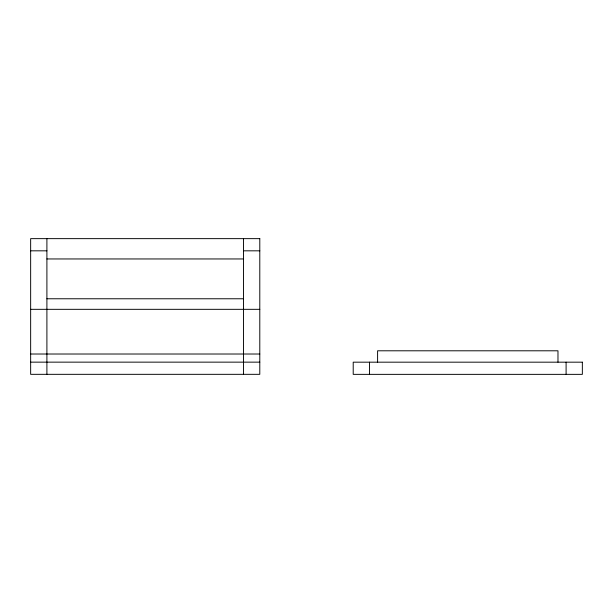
<?xml version="1.0" encoding="UTF-8"?>
<svg xmlns="http://www.w3.org/2000/svg" width="613" height="613" viewBox="0 0 613 613"><rect width="100%" height="100%" fill="white"/><g stroke="black" fill="none" stroke-linecap="round" stroke-linejoin="round"><path stroke-width="0.92" d="M30.65 250.824L46.902 250.824M243.537 250.824L259.789 250.824M46.902 258.954L243.537 258.954M46.902 298.769L243.537 298.769M30.65 309.327L259.789 309.327M30.65 354.015L259.789 354.015M30.65 362.145L259.789 362.145M566.098 362.176L566.098 374.359M557.976 362.176L557.976 350.797L377.593 350.797L377.593 362.176M369.463 362.176L369.463 374.359M243.537 238.641L243.537 374.328M46.902 238.641L46.902 374.328M259.789 238.641L30.65 238.641L30.65 374.328L259.789 374.328L259.789 238.641M582.35 362.176L353.211 362.176L353.211 374.359L582.35 374.359L582.35 362.176"/></g></svg>
